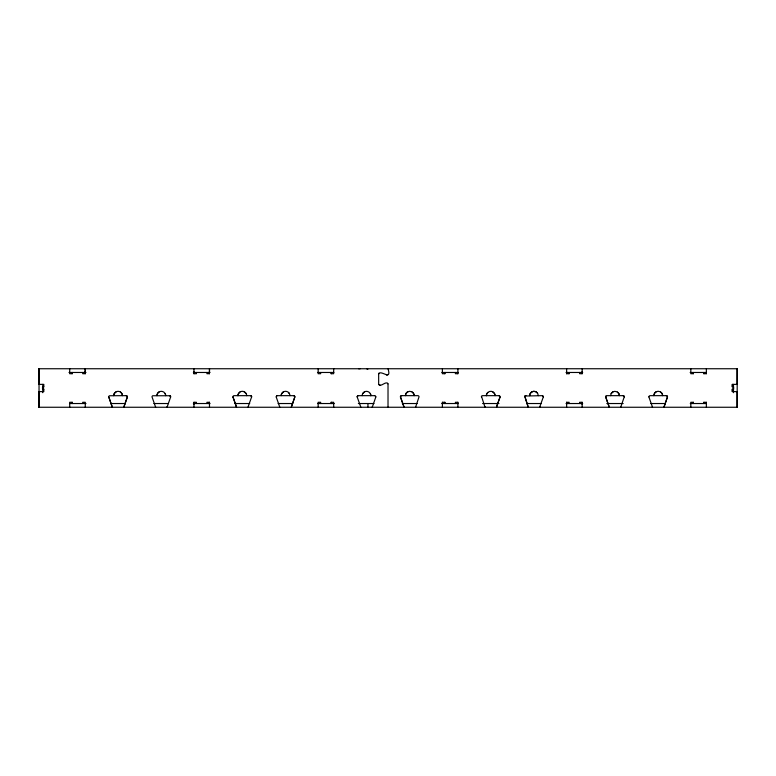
<?xml version="1.0" encoding="UTF-8"?>
<svg xmlns="http://www.w3.org/2000/svg" width="776" height="776" viewBox="0 0 776 776"><rect width="100%" height="100%" fill="white"/><g stroke="black" fill="none" stroke-linecap="round" stroke-linejoin="round"><path stroke-width="1.16" d="M39.033 373.712L39.033 368.745L39.033 407.255M82.78 372.47L82.722 373.712L85.263 373.712L85.205 371.723M85.263 373.712L85.263 368.745L85.176 372.47M209.423 373.712L209.491 368.745L209.491 372.47M123.801 407.255L127.351 396.905A1.251 1.251 0 0 0 126.11 395.663M372.247 407.255L375.856 396.905M620.693 407.255L624.243 396.905A1.212 1.212 0 0 0 623.002 395.663M367.824 369.211L366.922 368.745L367.455 369.211M279.738 407.255A1.232 1.232 0 0 0 279.69 406.896L276.188 396.905L276.819 395.867M276.256 396.905L276.625 396.022A1.251 1.242 0 0 1 277.43 395.663L293.648 395.663M388.019 407.255L388.019 384.13C386.584 379.765 380.085 388.398 378.659 384.033L378.659 373.983C380.667 369.211 391.987 381.598 388.019 368.745M378.659 373.983L378.95 373.188M405.47 394.945L405.935 393.587A4.375 4.375 0 0 1 407.381 392.016L408.021 391.676M666.254 395.663A1.203 1.203 0 0 1 667.467 396.866L664.004 407.255A1.242 1.242 0 0 1 663.994 406.896L667.496 396.905A1.212 1.212 0 0 0 666.312 395.663L650.104 395.663A1.251 1.251 0 0 0 648.93 396.905L648.93 396.905M481.547 396.449L485.01 407.255A1.222 1.222 0 0 0 484.893 406.896L484.942 406.896M358.59 368.745L360.19 368.745M127.051 396.022L127.216 396.226A1.212 1.212 0 0 1 127.419 396.905L123.917 406.896A1.242 1.242 0 0 0 123.869 407.255M167.17 406.896L167.131 406.896A1.242 1.242 0 0 0 167.044 407.255A1.242 1.242 0 0 1 167.17 406.896L170.662 396.905L170.099 395.867M248.029 407.255A1.242 1.242 0 0 1 248.077 406.896L251.637 396.905A1.242 1.242 0 0 0 250.861 395.75L250.561 395.682M291.339 407.255A1.242 1.242 0 0 1 291.388 406.896L294.822 396.905L294.463 396.022A1.251 1.251 0 0 0 293.803 395.682M291.388 406.896L294.89 396.905A1.242 1.242 0 0 0 294.104 395.75L293.58 395.663M404.034 407.255A1.222 1.222 0 0 0 403.976 406.896L400.416 396.905A1.251 1.251 0 0 1 401.687 395.653L417.866 395.663A1.203 1.203 0 0 1 419.021 396.866L415.558 407.255A1.242 1.242 0 0 1 415.548 406.896M500.083 396.905L496.524 406.896L500.093 396.905A1.203 1.203 0 0 0 498.842 395.663L482.633 395.663A1.212 1.212 0 0 0 481.392 396.905M539.718 407.255A1.242 1.242 0 0 1 539.776 406.896L543.336 396.905L542.705 395.867M524.838 396.226L528.136 406.896A1.222 1.222 0 0 1 528.252 407.255M362.693 393.587L364.769 391.676M611.139 393.587L613.215 391.676M487.794 392.462L486.921 393.587A4.375 4.375 0 0 0 486.397 395.663M525.003 396.022L542.094 395.663A1.203 1.203 0 0 1 543.307 396.866L543.326 396.905M239.92 392.016L238.474 393.587A4.365 4.365 0 0 0 237.941 395.663M283.162 392.016L281.717 393.587A4.365 4.365 0 0 0 281.193 395.663A4.346 4.346 0 0 1 285.578 391.308A4.346 4.346 0 0 1 289.923 395.663M116.322 391.676L114.247 393.587A4.307 4.307 0 0 0 113.723 395.663A4.326 4.326 0 0 1 118.078 391.327A4.326 4.326 0 0 1 122.404 395.653A4.365 4.365 0 0 0 121.89 393.587L120.445 392.016M159.565 391.676L158.934 392.016A4.346 4.346 0 0 0 157.198 394.247L156.965 395.663A4.326 4.326 0 0 1 161.321 391.327A4.326 4.326 0 0 1 165.647 395.653A4.365 4.365 0 0 0 165.142 393.587M656.467 391.676L655.836 392.016A4.375 4.375 0 0 0 654.381 393.587L653.867 395.663A4.336 4.336 0 0 1 661.85 393.248A4.365 4.365 0 0 1 662.588 395.663A4.375 4.375 0 0 0 660.628 392.016M358.25 395.682L357.949 395.75A1.242 1.242 0 0 0 357.164 396.905L360.733 406.896A1.232 1.232 0 0 1 360.724 407.255M380.259 385.216L378.785 384.586M38.8 368.745L737.2 368.745L737.171 407.255L38.8 407.255M68.986 372.47L85.99 372.47M193.369 372.47L210.024 372.47M317.481 372.47L333.884 372.47M441.816 372.47L458.47 372.47M566.043 372.47L582.698 372.47M690.155 372.47L706.393 372.47M209.491 373.712L206.94 373.712L206.94 372.47M444.832 373.712L444.832 372.47L444.89 373.712L442.349 373.712L442.417 368.745M457.937 373.712L455.386 373.712L455.454 372.47M566.567 371.723L566.567 373.712L569.118 373.712M582.165 368.745L582.155 373.712L579.614 373.712L579.672 372.47M693.278 373.712L693.278 372.47L693.346 373.712L690.795 373.712L690.863 368.745M703.9 373.712L703.9 372.47L703.832 373.712L706.383 373.712M737.2 384.372L732.282 384.382L732.282 386.865L733.592 386.865L733.592 389.135L732.282 389.135L732.282 391.628L737.2 391.618M43.834 386.865L42.525 386.865L42.525 389.135L43.834 389.135M126.178 395.663L109.503 395.75A1.242 1.242 0 0 0 108.718 396.905L112.219 406.896A1.232 1.232 0 0 1 112.336 407.255A1.232 1.232 0 0 0 112.219 406.896L108.785 396.905M169.818 395.75L152.756 395.75A1.242 1.242 0 0 0 152.028 396.905L155.53 406.896A1.232 1.232 0 0 1 155.578 407.255A1.232 1.232 0 0 0 155.462 406.896L155.51 406.896M358.415 395.663L374.624 395.663M236.496 407.255A1.232 1.232 0 0 0 236.447 406.896L232.946 396.905L236.564 407.255M251.579 396.905L251.637 396.905A1.242 1.242 0 0 0 250.793 395.75M357.173 396.905L357.232 396.905A1.242 1.242 0 0 1 358.017 395.75M400.426 396.905L400.484 396.905A1.251 1.251 0 0 1 401.745 395.653M624.243 396.905L624.311 396.905A1.212 1.212 0 0 0 624.088 396.206L623.749 395.867A1.212 1.212 0 0 0 623.07 395.663L606.861 395.663A1.251 1.251 0 0 0 605.639 396.681M442.349 402.288L444.89 402.288L444.89 403.53L444.832 402.288M457.937 402.288L455.386 402.288L455.454 403.53M566.567 404.277L566.567 402.288L569.118 402.288L569.05 403.53M582.155 407.255L582.155 402.288L579.614 402.288L579.672 403.53M693.278 402.288L693.278 403.53L693.346 402.288L690.795 402.288L690.853 407.255M703.9 402.288L703.9 403.53L703.832 402.288L706.383 402.288M69.656 403.53L85.99 403.53M110.599 403.53L125.508 403.53M153.852 403.53L168.499 403.53M193.369 403.53L210.024 403.53M234.827 403.53L249.736 403.53M278.08 403.53L292.727 403.53M317.481 403.53L334.252 403.53M358.347 403.53L374.013 403.53M402.298 403.53L417.11 403.53M441.709 403.53L458.47 403.53M482.575 403.53L498.958 403.53M526.526 403.53L541.173 403.53M566.043 403.53L582.698 403.53M606.793 403.53L623.177 403.53M650.754 403.53L665.401 403.53M690.262 403.53L706.383 403.53M372.315 406.896L372.364 406.896A1.242 1.242 0 0 0 372.315 407.255M539.786 406.896L539.834 406.896A1.242 1.242 0 0 0 539.786 407.255M605.881 396.226A1.251 1.251 0 0 0 605.678 396.905L609.16 406.896A1.222 1.222 0 0 1 609.17 407.255M652.364 406.896L652.412 406.896A1.222 1.222 0 0 1 652.48 407.255M498.784 395.663L499.463 395.867M250.629 395.682L234.187 395.663A1.212 1.212 0 0 0 232.946 396.905M386.409 375.07L387.272 375.021A1.251 1.251 0 0 0 387.884 374.439M492.488 391.676L494.564 393.587A4.326 4.326 0 0 1 495.078 395.653L494.39 393.248A4.326 4.326 0 0 0 486.756 393.995A4.365 4.365 0 0 0 486.426 395.663M244.042 391.676L246.118 393.587M288.488 392.462L289.361 393.587M537.419 392.986L536.361 392.016A4.365 4.365 0 0 0 531.085 392.452L530.163 393.587A4.375 4.375 0 0 0 529.639 395.663A4.365 4.365 0 0 1 529.998 393.995A4.326 4.326 0 0 1 538.321 395.653M387.719 383.325L387.99 383.848M648.862 396.905L652.422 406.896M605.678 396.905L609.179 406.896M400.484 396.905L403.976 406.896M737.132 368.745L737.113 384.382M737.113 391.628L737.113 407.255M733.475 384.372L733.475 392.695M732.35 384.382L732.35 386.865M732.35 389.135L732.35 391.628M706.393 368.745L706.315 373.712M706.315 402.288L706.383 407.255M582.097 371.723L582.097 373.712M582.097 402.288L582.097 404.277M569.118 372.47L569.05 373.712M566.635 368.745L566.635 373.712M566.635 402.288L566.635 407.255M457.937 368.745L457.869 373.712M457.869 402.288L457.937 407.255M442.407 402.288L442.407 407.255M367.95 403.53L367.95 407.255M333.719 368.745L333.651 373.712L331.168 373.712L331.168 372.47M333.709 407.255L333.651 402.288L331.168 402.288L331.168 403.53M331.226 372.47L331.226 373.712M331.226 402.288L331.226 403.53M320.604 372.47L320.672 373.712L318.121 373.712L318.189 368.745M320.604 403.53L320.672 402.288L318.121 402.288L318.189 407.255M209.491 407.255L209.491 402.288L206.94 402.288L206.94 403.53M209.404 371.85L209.404 372.47M209.423 402.288L209.423 404.277M196.386 372.47L196.444 373.712L193.893 373.712L193.893 371.723M196.444 403.53L196.386 402.288L193.893 402.288L193.893 404.277M193.961 368.745L193.961 373.712M193.961 402.288L193.961 407.255M85.263 407.255L85.263 402.288L82.722 402.288L82.78 403.53M72.226 372.47L72.226 373.712L69.675 373.712L69.743 368.745M72.226 403.53L72.226 402.288L69.675 402.288L69.743 407.255M72.158 372.47L72.158 373.712M72.158 402.288L72.158 403.53M43.766 386.865L43.834 384.372L38.8 384.372L38.868 368.745M43.766 389.135L43.834 391.618L38.8 391.618L38.868 407.255M42.758 384.372L42.758 392.695M413.414 393.248A4.365 4.365 0 0 1 414.141 395.663A4.375 4.375 0 0 0 412.182 392.016M405.45 395.663A4.336 4.336 0 0 1 413.404 393.248M496.543 407.255A1.242 1.242 0 0 1 496.591 406.896M528.184 407.255A1.222 1.222 0 0 0 528.136 406.896L524.789 396.449A1.232 1.232 0 0 1 525.944 395.663M618.608 393.248A4.365 4.365 0 0 1 619.345 395.663A4.375 4.375 0 0 0 617.347 392.016M610.615 395.663A4.317 4.317 0 0 1 618.52 393.257M169.42 395.663A1.251 1.251 0 0 1 170.671 396.905M237.98 395.663A4.346 4.346 0 0 1 242.325 391.308A4.346 4.346 0 0 1 246.671 395.663M362.169 395.663A4.307 4.307 0 0 1 366.476 391.337A4.307 4.307 0 0 1 370.792 395.653M374.556 395.663A1.251 1.251 0 0 1 375.807 396.924M370.336 393.587A4.365 4.365 0 0 1 370.87 395.663"/></g></svg>
